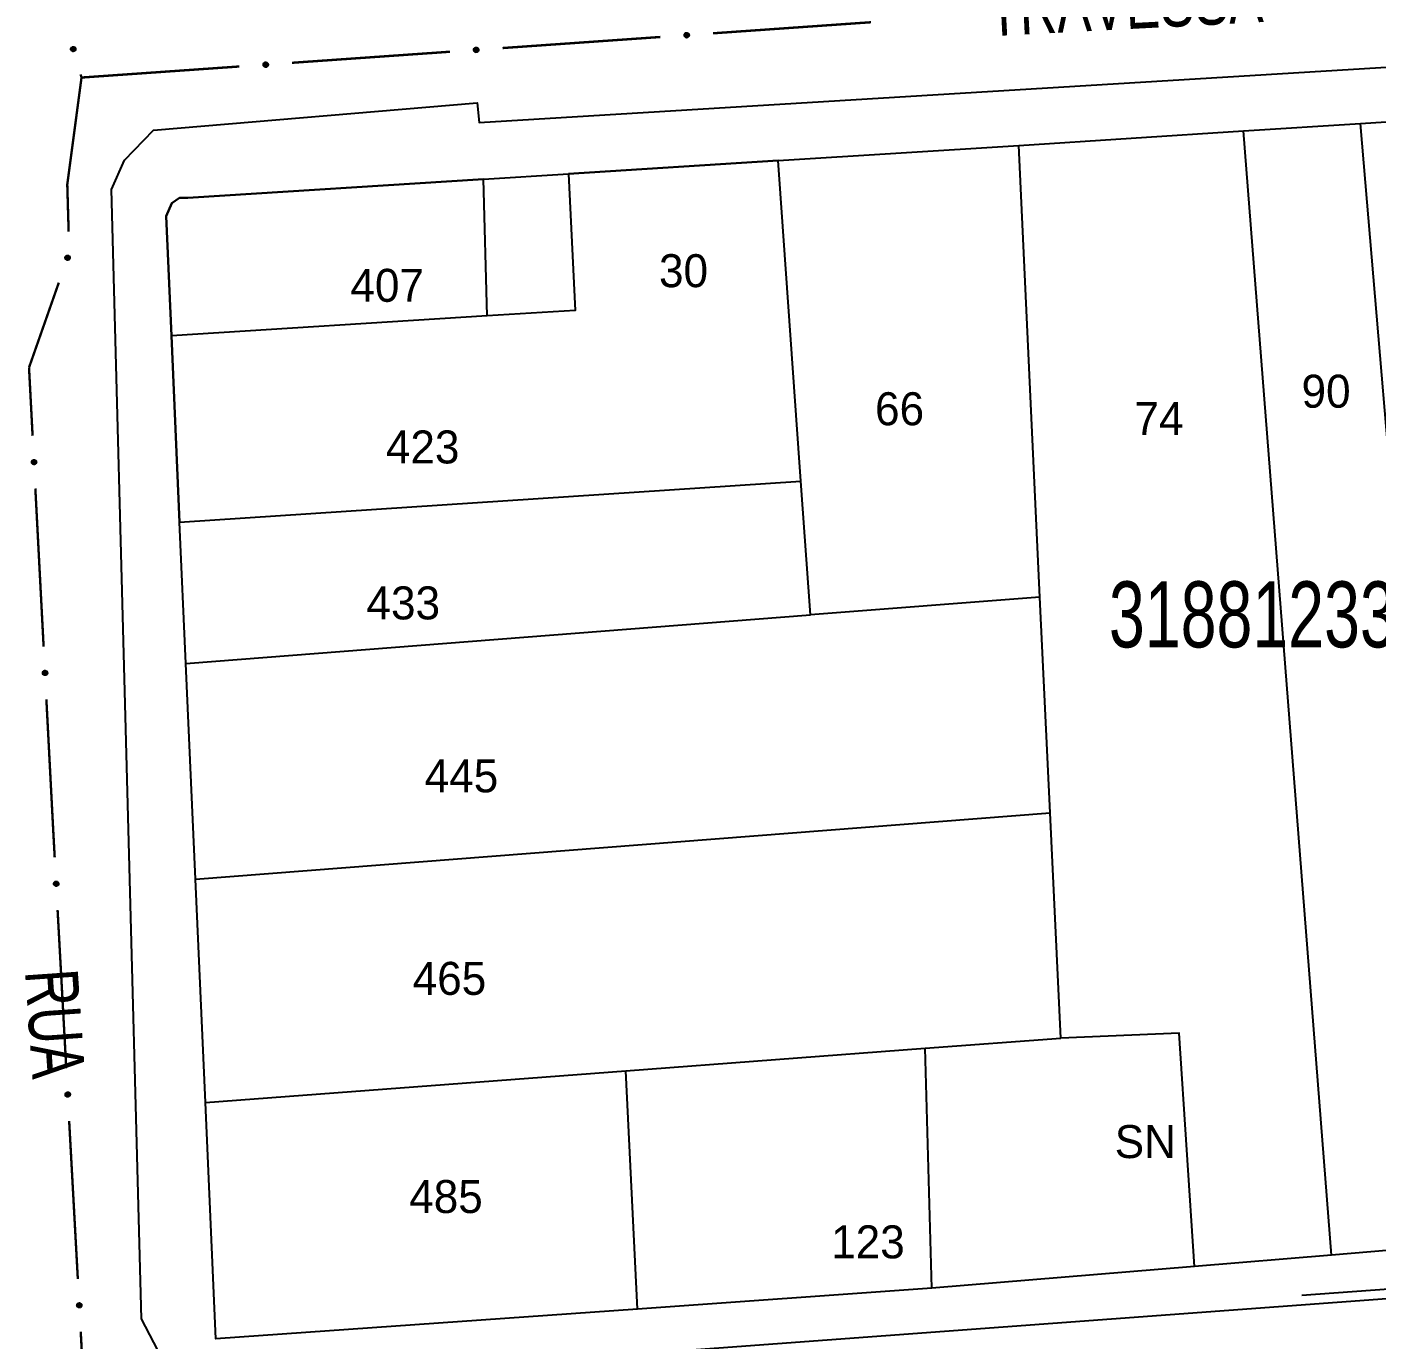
# Model space of a CAD drawing. Extents: x 201053 to 202535, y 4855063 to 4857394.
# Drawn here: x 201201.8 to 201304.1, y 4856347.3 to 4856446.8 of the extents above; entities that cross this region are included whole.
import ezdxf
from ezdxf.enums import TextEntityAlignment as Align

# ---------------------------------------------------------------- set-up
doc = ezdxf.new("R2010")
doc.units = 0
doc.header["$LTSCALE"] = 1.5
doc.header["$MEASUREMENT"] = 0
doc.linetypes.add('TRACO_05', pattern=[11, 7, -1, 0.5, -1, 0.5, -1])
for name, color, linetype in [('CD_MALHA_LOTES', 7, 'CONTINUOUS'), ('CD_TXT_QUADRA', 2, 'CONTINUOUS'), ('HD-VALAS-DRENOS', 170, 'CONTINUOUS'), ('RU-QUADRA', 210, 'CONTINUOUS'), ('SV-EIXO-RUA-PAV', 20, 'CONTINUOUS'), ('SV-RUA-PAVIM', 7, 'CONTINUOUS'), ('SV-TXT-RUA-PAV', 7, 'CONTINUOUS'), ('Th_NmrPort', 7, 'CONTINUOUS')]:
    doc.layers.add(name, color=color, linetype=linetype)
doc.styles.add('ARIAL', font='ARIAL.SHX')

msp = doc.modelspace()

# ---------------------------------------------------------------- linework, layer by layer
at = {"layer": 'CD_MALHA_LOTES', "linetype": 'Continuous', "flags": 128}
for points in [[(201294, 4856438.87), (201302.89, 4856439.44)], [(201302.89, 4856439.44), (201308.73, 4856439.81)], [(201309.34, 4856354.39), (201306.35, 4856398.62), (201302.89, 4856439.44)], [(201276.98, 4856437.78), (201294, 4856438.87)], [(201300.68, 4856353.67), (201294, 4856438.87)], [(201258.74, 4856436.63), (201276.98, 4856437.78)], [(201278.58, 4856403.54), (201276.98, 4856437.78)], [(201258.74, 4856436.63), (201242.83, 4856435.62)], [(201260.46, 4856412.32), (201258.74, 4856436.63)], [(201236.39, 4856435.22), (201242.83, 4856435.62)], [(201242.83, 4856435.62), (201243.33, 4856425.27), (201236.67, 4856424.86)], [(201236.39, 4856435.22), (201213.96, 4856433.8)], [(201236.67, 4856424.86), (201236.39, 4856435.22)], [(201213.96, 4856433.8), (201213.33, 4856433.8), (201212.76, 4856433.4), (201212.32, 4856432.41), (201212.72, 4856423.35)], [(201236.67, 4856424.86), (201212.72, 4856423.35)], [(201212.72, 4856423.35), (201213.35, 4856409.22)], [(201213.35, 4856409.22), (201260.46, 4856412.32)], [(201261.18, 4856402.19), (201260.46, 4856412.32)], [(201213.82, 4856398.51), (201213.35, 4856409.22)], [(201278.58, 4856403.54), (201261.18, 4856402.19)], [(201279.35, 4856387.19), (201278.58, 4856403.54)], [(201213.82, 4856398.51), (201261.18, 4856402.19)], [(201214.55, 4856382.15), (201213.82, 4856398.51)], [(201214.55, 4856382.15), (201279.35, 4856387.19)], [(201280.15, 4856370.12), (201279.35, 4856387.19)], [(201215.3, 4856365.23), (201214.55, 4856382.15)], [(201269.88, 4856369.34), (201280.15, 4856370.12)], [(201290.3, 4856352.81), (201289.13, 4856370.5), (201280.15, 4856370.12)], [(201247.17, 4856367.63), (201269.88, 4856369.34)], [(201270.37, 4856351.15), (201269.88, 4856369.34)], [(201215.3, 4856365.23), (201247.17, 4856367.63)], [(201248.06, 4856349.57), (201247.17, 4856367.63)], [(201248.06, 4856349.57), (201216.1, 4856347.31), (201215.3, 4856365.23)], [(201300.68, 4856353.67), (201290.3, 4856352.81)], [(201309.34, 4856354.39), (201300.68, 4856353.67)], [(201290.3, 4856352.81), (201270.37, 4856351.15)], [(201270.37, 4856351.15), (201248.06, 4856349.57)]]:
    msp.add_lwpolyline(points, dxfattribs=at)
at = {"layer": 'HD-VALAS-DRENOS', "linetype": 'TRACO_05'}
msp.add_polyline3d([(201298.43, 4856350.62, 9.35), (201358.34, 4856355.09, 10.26)], dxfattribs=at)
at = {"layer": 'RU-QUADRA', "linetype": 'Continuous', "flags": 128}
msp.add_lwpolyline([(201309.34, 4856354.39), (201300.68, 4856353.67), (201290.3, 4856352.81), (201270.37, 4856351.15), (201248.06, 4856349.57), (201216.1, 4856347.31), (201215.3, 4856365.23), (201214.55, 4856382.15), (201213.82, 4856398.51), (201213.35, 4856409.22), (201212.72, 4856423.35), (201212.32, 4856432.41), (201212.76, 4856433.4), (201213.33, 4856433.8), (201213.96, 4856433.8), (201236.39, 4856435.22), (201242.83, 4856435.62), (201258.74, 4856436.63), (201276.98, 4856437.78), (201294, 4856438.87), (201302.89, 4856439.44), (201308.73, 4856439.81)], dxfattribs=at)
at = {"layer": 'SV-EIXO-RUA-PAV', "const_width": 0.18}
for points in [[(201253.792736, 4856446.273152), (201265.76342, 4856447.11144)], [(201237.831824, 4856445.155435), (201249.802508, 4856445.993722)], [(201221.870912, 4856444.037717), (201233.841596, 4856444.876005)], [(201205.91, 4856442.92), (201217.880684, 4856443.758288)], [(201205.91, 4856442.92), (201204.885122, 4856435.233416)], [(201205.840804, 4856443.155434), (201205.91, 4856442.92)], [(201204.885122, 4856435.233416), (201204.83, 4856434.82)], [(201204.83, 4856434.82), (201204.93351, 4856431.23857)], [(201204.188247, 4856427.374152), (201202.201211, 4856421.71273)], [(201202.201211, 4856421.71273), (201201.93, 4856420.94)], [(201201.93, 4856420.94), (201202.200526, 4856415.76601)], [(201202.409383, 4856411.771467), (201203.035956, 4856399.787836)], [(201203.244814, 4856395.793293), (201203.714743, 4856386.805569)], [(201203.714743, 4856386.805569), (201203.76, 4856385.94)], [(201203.76, 4856385.94), (201203.876884, 4856383.809956)], [(201204.096049, 4856379.815965), (201204.753546, 4856367.833991)], [(201204.972711, 4856363.84), (201205.630208, 4856351.858026)], [(201205.849373, 4856347.864035), (201206.12333, 4856342.871545)]]:
    msp.add_lwpolyline(points, dxfattribs=at)
at = {"layer": 'SV-EIXO-RUA-PAV'}
for points in [[(201251.646602, 4856446.233212), (201251.678159, 4856446.270577), (201251.712921, 4856446.296238), (201251.748075, 4856446.309296), (201251.782148, 4856446.312735), (201251.817403, 4856446.312327), (201251.852856, 4856446.304073), (201251.890176, 4856446.286196), (201251.927881, 4856446.254804), (201251.951828, 4856446.217465), (201251.966473, 4856446.183686), (201251.972105, 4856446.148363), (201251.971134, 4856446.114122), (201251.961343, 4856446.077578), (201251.942858, 4856446.039935), (201251.910374, 4856446.002785), (201251.876121, 4856445.977861), (201251.841787, 4856445.966124), (201251.80624, 4856445.960688), (201251.770253, 4856445.961536), (201251.735498, 4856445.969838), (201251.69763, 4856445.988519), (201251.661388, 4856446.021066), (201251.63614, 4856446.054945), (201251.623924, 4856446.089105), (201251.619359, 4856446.124222), (201251.619339, 4856446.159587), (201251.626152, 4856446.195571), (201251.646602, 4856446.233212)], [(201205.341943, 4856445.243165), (201205.385202, 4856445.220347), (201205.417716, 4856445.19189), (201205.438002, 4856445.160351), (201205.448662, 4856445.127806), (201205.455817, 4856445.093283), (201205.455352, 4856445.056885), (201205.445887, 4856445.016601), (201205.423302, 4856444.973045), (201205.391962, 4856444.941654), (201205.362106, 4856444.920111), (201205.32881, 4856444.907042), (201205.295156, 4856444.900653), (201205.257363, 4856444.902386), (201205.216633, 4856444.912377), (201205.173386, 4856444.936146), (201205.141702, 4856444.964263), (201205.12288, 4856444.995285), (201205.109953, 4856445.028841), (201205.103071, 4856445.064174), (201205.103734, 4856445.099901), (201205.113866, 4856445.140891), (201205.137893, 4856445.183266), (201205.165575, 4856445.215187), (201205.196324, 4856445.234439), (201205.229647, 4856445.246422), (201205.264186, 4856445.254019), (201205.300794, 4856445.255075), (201205.341943, 4856445.243165)], [(201235.68569, 4856445.115494), (201235.717247, 4856445.15286), (201235.752009, 4856445.178521), (201235.787163, 4856445.191579), (201235.821236, 4856445.195017), (201235.856491, 4856445.194609), (201235.891944, 4856445.186356), (201235.929264, 4856445.168479), (201235.966969, 4856445.137086), (201235.990916, 4856445.099748), (201236.005562, 4856445.065969), (201236.011193, 4856445.030646), (201236.010222, 4856444.996404), (201236.000431, 4856444.959861), (201235.981946, 4856444.922218), (201235.949462, 4856444.885068), (201235.915209, 4856444.860144), (201235.880875, 4856444.848407), (201235.845328, 4856444.84297), (201235.809341, 4856444.843819), (201235.774586, 4856444.852121), (201235.736719, 4856444.870801), (201235.700476, 4856444.903349), (201235.675228, 4856444.937228), (201235.663012, 4856444.971388), (201235.658447, 4856445.006505), (201235.658427, 4856445.04187), (201235.66524, 4856445.077854), (201235.68569, 4856445.115494)], [(201219.724778, 4856443.997777), (201219.756335, 4856444.035143), (201219.791098, 4856444.060804), (201219.826251, 4856444.073862), (201219.860324, 4856444.0773), (201219.895579, 4856444.076892), (201219.931032, 4856444.068639), (201219.968352, 4856444.050762), (201220.006057, 4856444.019369), (201220.030004, 4856443.982031), (201220.04465, 4856443.948251), (201220.050281, 4856443.912929), (201220.049311, 4856443.878687), (201220.039519, 4856443.842144), (201220.021034, 4856443.804501), (201219.98855, 4856443.767351), (201219.954297, 4856443.742427), (201219.919963, 4856443.73069), (201219.884416, 4856443.725253), (201219.848429, 4856443.726101), (201219.813674, 4856443.734404), (201219.775807, 4856443.753084), (201219.739564, 4856443.785632), (201219.714316, 4856443.819511), (201219.7021, 4856443.853671), (201219.697536, 4856443.888788), (201219.697515, 4856443.924153), (201219.704328, 4856443.960136), (201219.724778, 4856443.997777)], [(201205.002043, 4856429.360409), (201205.023845, 4856429.316628), (201205.033629, 4856429.274543), (201205.031687, 4856429.237093), (201205.021342, 4856429.204447), (201205.006997, 4856429.17224), (201204.985369, 4856429.14296), (201204.954167, 4856429.11578), (201204.910403, 4856429.093602), (201204.866632, 4856429.086412), (201204.829814, 4856429.086352), (201204.795152, 4856429.095179), (201204.764098, 4856429.109639), (201204.734427, 4856429.13311), (201204.70719, 4856429.164999), (201204.685955, 4856429.209546), (201204.676645, 4856429.250871), (201204.679475, 4856429.287045), (201204.68857, 4856429.321836), (201204.703609, 4856429.354541), (201204.725005, 4856429.38316), (201204.757162, 4856429.410525), (201204.801407, 4856429.430902), (201204.842518, 4856429.440658), (201204.878722, 4856429.438337), (201204.912773, 4856429.428612), (201204.94525, 4856429.414616), (201204.975588, 4856429.394101), (201205.002043, 4856429.360409)], [(201202.407383, 4856413.917971), (201202.444185, 4856413.885759), (201202.469227, 4856413.850548), (201202.481662, 4856413.815169), (201202.484498, 4856413.781041), (201202.483466, 4856413.745799), (201202.474587, 4856413.710497), (201202.456054, 4856413.673499), (201202.424, 4856413.636355), (201202.386244, 4856413.613071), (201202.352211, 4856413.599025), (201202.316794, 4856413.594019), (201202.282575, 4856413.595595), (201202.246211, 4856413.60603), (201202.2089, 4856413.625178), (201202.17233, 4856413.658314), (201202.148016, 4856413.693001), (201202.136887, 4856413.727537), (201202.13208, 4856413.763175), (201202.133564, 4856413.799142), (201202.142479, 4856413.833744), (201202.161826, 4856413.871276), (201202.195009, 4856413.906937), (201202.229329, 4856413.931583), (201202.2637, 4856413.943193), (201202.298892, 4856413.947136), (201202.334252, 4856413.946531), (201202.370109, 4856413.939084), (201202.407383, 4856413.917971)], [(201203.242813, 4856397.939797), (201203.279615, 4856397.907584), (201203.304658, 4856397.872374), (201203.317092, 4856397.836995), (201203.319928, 4856397.802866), (201203.318897, 4856397.767624), (201203.310018, 4856397.732323), (201203.291484, 4856397.695324), (201203.25943, 4856397.65818), (201203.221674, 4856397.634897), (201203.187641, 4856397.620851), (201203.152224, 4856397.615845), (201203.118005, 4856397.61742), (201203.081641, 4856397.627856), (201203.04433, 4856397.647004), (201203.00776, 4856397.680139), (201202.983446, 4856397.714827), (201202.972317, 4856397.749363), (201202.96751, 4856397.785001), (201202.968994, 4856397.820967), (201202.977909, 4856397.85557), (201202.997256, 4856397.893101), (201203.030439, 4856397.928763), (201203.064759, 4856397.953408), (201203.09913, 4856397.965019), (201203.134322, 4856397.968962), (201203.169682, 4856397.968357), (201203.20554, 4856397.960909), (201203.242813, 4856397.939797)], [(201204.088509, 4856381.962457), (201204.125394, 4856381.93034), (201204.150528, 4856381.895194), (201204.163053, 4856381.859847), (201204.165977, 4856381.825726), (201204.165037, 4856381.790482), (201204.156249, 4856381.755157), (201204.137811, 4856381.718111), (201204.105853, 4856381.680884), (201204.068157, 4856381.657504), (201204.034161, 4856381.64337), (201203.998757, 4856381.638272), (201203.964534, 4856381.639759), (201203.928143, 4856381.650101), (201203.890783, 4856381.669152), (201203.854127, 4856381.702194), (201203.829723, 4856381.736819), (201203.818506, 4856381.771326), (201203.813607, 4856381.806951), (201203.814998, 4856381.842921), (201203.823824, 4856381.877547), (201203.843074, 4856381.915128), (201203.876165, 4856381.950875), (201203.910421, 4856381.975609), (201203.944762, 4856381.987308), (201203.979943, 4856381.991342), (201204.015305, 4856381.990828), (201204.051182, 4856381.983473), (201204.088509, 4856381.962457)], [(201204.965171, 4856365.986492), (201205.002056, 4856365.954374), (201205.02719, 4856365.919229), (201205.039715, 4856365.883882), (201205.042639, 4856365.849761), (201205.041699, 4856365.814516), (201205.032911, 4856365.779192), (201205.014473, 4856365.742146), (201204.982515, 4856365.704919), (201204.944819, 4856365.681538), (201204.910823, 4856365.667404), (201204.875419, 4856365.662307), (201204.841196, 4856365.663794), (201204.804805, 4856365.674136), (201204.767445, 4856365.693187), (201204.730789, 4856365.726229), (201204.706386, 4856365.760853), (201204.695168, 4856365.795361), (201204.690269, 4856365.830986), (201204.69166, 4856365.866956), (201204.700486, 4856365.901582), (201204.719736, 4856365.939163), (201204.752827, 4856365.97491), (201204.787083, 4856365.999644), (201204.821424, 4856366.011343), (201204.856605, 4856366.015377), (201204.891967, 4856366.014863), (201204.927844, 4856366.007508), (201204.965171, 4856365.986492)], [(201205.841833, 4856350.010526), (201205.878719, 4856349.978409), (201205.903852, 4856349.943263), (201205.916377, 4856349.907917), (201205.919301, 4856349.873796), (201205.918361, 4856349.838551), (201205.909573, 4856349.803227), (201205.891135, 4856349.766181), (201205.859177, 4856349.728954), (201205.821482, 4856349.705573), (201205.787485, 4856349.691439), (201205.752081, 4856349.686342), (201205.717858, 4856349.687829), (201205.681467, 4856349.698171), (201205.644107, 4856349.717222), (201205.607451, 4856349.750263), (201205.583048, 4856349.784888), (201205.57183, 4856349.819395), (201205.566931, 4856349.855021), (201205.568322, 4856349.890991), (201205.577148, 4856349.925616), (201205.596398, 4856349.963198), (201205.629489, 4856349.998944), (201205.663745, 4856350.023678), (201205.698086, 4856350.035378), (201205.733268, 4856350.039411), (201205.768629, 4856350.038898), (201205.804506, 4856350.031543), (201205.841833, 4856350.010526)]]:
    msp.add_lwpolyline(points, close=True, dxfattribs=at)
for points in [[(201251.619339, 4856446.159587), (201251.951828, 4856446.217465)], [(201251.619359, 4856446.124222), (201251.966473, 4856446.183686)], [(201251.623051, 4856446.143262), (201251.954064, 4856446.202007)], [(201251.623924, 4856446.089105), (201251.972105, 4856446.148363)], [(201251.624263, 4856446.106415), (201251.967717, 4856446.163295)], [(201251.626152, 4856446.195571), (201251.927881, 4856446.254804)], [(201251.627474, 4856446.177769), (201251.935251, 4856446.236254)], [(201251.633548, 4856446.0715), (201251.968644, 4856446.130531)], [(201251.63614, 4856446.054945), (201251.971134, 4856446.114122)], [(201251.637341, 4856446.212656), (201251.905644, 4856446.268377)], [(201251.646602, 4856446.233212), (201251.890176, 4856446.286196)], [(201251.650999, 4856446.037158), (201251.961594, 4856446.094473)], [(201251.661388, 4856446.021066), (201251.961343, 4856446.077578)], [(201251.664618, 4856446.252867), (201251.864168, 4856446.294198)], [(201251.678159, 4856446.270577), (201251.852856, 4856446.304073)], [(201251.683233, 4856446.006587), (201251.949099, 4856446.058034)], [(201251.69763, 4856445.988519), (201251.942858, 4856446.039935)], [(201251.697912, 4856446.285291), (201251.826367, 4856446.306597)], [(201251.712921, 4856446.296238), (201251.817403, 4856446.312327)], [(201251.721891, 4856445.981937), (201251.918909, 4856446.020355)], [(201251.735498, 4856445.969838), (201251.910374, 4856446.002785)], [(201251.75716, 4856445.966624), (201251.886881, 4856445.989387)], [(201251.770253, 4856445.961536), (201251.876121, 4856445.977861)], [(201205.103071, 4856445.064174), (201205.141702, 4856444.964263)], [(201205.103734, 4856445.099901), (201205.173386, 4856444.936146)], [(201205.105236, 4856445.078053), (201205.155265, 4856444.956222)], [(201205.112636, 4856445.115784), (201205.192376, 4856444.931574)], [(201205.113866, 4856445.140891), (201205.216633, 4856444.912377)], [(201205.12843, 4856445.158826), (201205.235649, 4856444.910158)], [(201205.137893, 4856445.183266), (201205.257363, 4856444.902386)], [(201205.151385, 4856445.196862), (201205.273919, 4856444.905761)], [(201205.165575, 4856445.215187), (201205.295156, 4856444.900653)], [(201205.18119, 4856445.221266), (201205.31065, 4856444.906601)], [(201205.196324, 4856445.234439), (201205.32881, 4856444.907042)], [(201205.213304, 4856445.237816), (201205.342455, 4856444.914526)], [(201205.229647, 4856445.246422), (201205.362106, 4856444.920111)], [(201205.249036, 4856445.246896), (201205.377342, 4856444.936158)], [(201205.264186, 4856445.254019), (201205.391962, 4856444.941654)], [(201205.283689, 4856445.249969), (201205.406763, 4856444.961872)], [(201205.300794, 4856445.255075), (201205.423302, 4856444.973045)], [(201205.31988, 4856445.247806), (201205.431796, 4856444.997674)], [(201205.341943, 4856445.243165), (201205.445887, 4856445.016601)], [(201205.365001, 4856445.229778), (201205.44813, 4856445.043719)], [(201205.385202, 4856445.220347), (201205.455352, 4856445.056885)], [(201205.403807, 4856445.204205), (201205.452142, 4856445.083299)], [(201205.417716, 4856445.19189), (201205.455817, 4856445.093283)], [(201235.658427, 4856445.04187), (201235.990916, 4856445.099748)], [(201235.658447, 4856445.006505), (201236.005562, 4856445.065969)], [(201235.662139, 4856445.025545), (201235.993152, 4856445.08429)], [(201235.663012, 4856444.971388), (201236.011193, 4856445.030646)], [(201235.663351, 4856444.988697), (201236.006806, 4856445.045578)], [(201235.66524, 4856445.077854), (201235.966969, 4856445.137086)], [(201235.666562, 4856445.060051), (201235.974339, 4856445.118537)], [(201235.672636, 4856444.953783), (201236.007732, 4856445.012814)], [(201235.675228, 4856444.937228), (201236.010222, 4856444.996404)], [(201235.676429, 4856445.094939), (201235.944732, 4856445.15066)], [(201235.68569, 4856445.115494), (201235.929264, 4856445.168479)], [(201235.690087, 4856444.919441), (201236.000682, 4856444.976756)], [(201235.700476, 4856444.903349), (201236.000431, 4856444.959861)], [(201235.703707, 4856445.135149), (201235.903256, 4856445.176481)], [(201235.717247, 4856445.15286), (201235.891944, 4856445.186356)], [(201235.722321, 4856444.888869), (201235.988187, 4856444.940316)], [(201235.736719, 4856444.870801), (201235.981946, 4856444.922218)], [(201235.737, 4856445.167574), (201235.865455, 4856445.18888)], [(201235.752009, 4856445.178521), (201235.856491, 4856445.194609)], [(201235.76098, 4856444.864219), (201235.957997, 4856444.902638)], [(201235.774586, 4856444.852121), (201235.949462, 4856444.885068)], [(201235.796248, 4856444.848907), (201235.925969, 4856444.87167)], [(201235.809341, 4856444.843819), (201235.915209, 4856444.860144)], [(201219.697515, 4856443.924153), (201220.030004, 4856443.982031)], [(201219.697536, 4856443.888788), (201220.04465, 4856443.948251)], [(201219.701227, 4856443.907828), (201220.03224, 4856443.966572)], [(201219.7021, 4856443.853671), (201220.050281, 4856443.912929)], [(201219.702439, 4856443.87098), (201220.045894, 4856443.927861)], [(201219.704328, 4856443.960136), (201220.006057, 4856444.019369)], [(201219.70565, 4856443.942334), (201220.013427, 4856444.000819)], [(201219.711724, 4856443.836066), (201220.04682, 4856443.895097)], [(201219.714316, 4856443.819511), (201220.049311, 4856443.878687)], [(201219.715518, 4856443.977222), (201219.98382, 4856444.032943)], [(201219.724778, 4856443.997777), (201219.968352, 4856444.050762)], [(201219.729175, 4856443.801724), (201220.03977, 4856443.859039)], [(201219.739564, 4856443.785632), (201220.039519, 4856443.842144)], [(201219.742795, 4856444.017432), (201219.942344, 4856444.058763)], [(201219.756335, 4856444.035143), (201219.931032, 4856444.068639)], [(201219.761409, 4856443.771152), (201220.027276, 4856443.822599)], [(201219.775807, 4856443.753084), (201220.021034, 4856443.804501)], [(201219.776089, 4856444.049856), (201219.904544, 4856444.071163)], [(201219.791098, 4856444.060804), (201219.895579, 4856444.076892)], [(201219.800068, 4856443.746502), (201219.997085, 4856443.78492)], [(201219.813674, 4856443.734404), (201219.98855, 4856443.767351)], [(201219.835337, 4856443.73119), (201219.965057, 4856443.753952)], [(201219.848429, 4856443.726101), (201219.954297, 4856443.742427)], [(201204.703609, 4856429.354541), (201204.676645, 4856429.250871)], [(201204.713469, 4856429.364545), (201204.682963, 4856429.236424)], [(201204.725005, 4856429.38316), (201204.685955, 4856429.209546)], [(201204.741505, 4856429.390859), (201204.698704, 4856429.194746)], [(201204.757162, 4856429.410525), (201204.70719, 4856429.164999)], [(201204.779456, 4856429.416584), (201204.721334, 4856429.152097)], [(201204.801407, 4856429.430902), (201204.734427, 4856429.13311)], [(201204.820298, 4856429.434064), (201204.749839, 4856429.126185)], [(201204.842518, 4856429.440658), (201204.764098, 4856429.109639)], [(201204.858745, 4856429.436478), (201204.780151, 4856429.105423)], [(201204.878722, 4856429.438337), (201204.795152, 4856429.095179)], [(201204.89448, 4856429.431166), (201204.8106, 4856429.09329)], [(201204.912773, 4856429.428612), (201204.829814, 4856429.086352)], [(201204.928791, 4856429.417677), (201204.851553, 4856429.090485)], [(201204.94525, 4856429.414616), (201204.866632, 4856429.086412)], [(201204.95872, 4856429.399942), (201204.890451, 4856429.094186)], [(201204.975588, 4856429.394101), (201204.910403, 4856429.093602)], [(201204.986841, 4856429.377057), (201204.931677, 4856429.108639)], [(201205.002043, 4856429.360409), (201204.954167, 4856429.11578)], [(201205.01295, 4856429.336079), (201204.97182, 4856429.136488)], [(201205.023845, 4856429.316628), (201204.985369, 4856429.14296)], [(201205.029526, 4856429.292662), (201204.998184, 4856429.16628)], [(201205.033629, 4856429.274543), (201205.006997, 4856429.17224)], [(201202.133564, 4856413.799142), (201202.148016, 4856413.693001)], [(201202.138883, 4856413.812142), (201202.159349, 4856413.682039)], [(201202.142479, 4856413.833744), (201202.17233, 4856413.658314)], [(201202.154816, 4856413.847135), (201202.189746, 4856413.649469)], [(201202.161826, 4856413.871276), (201202.2089, 4856413.625178)], [(201202.180146, 4856413.885352), (201202.226885, 4856413.618617)], [(201202.195009, 4856413.906937), (201202.246211, 4856413.60603)], [(201202.211282, 4856413.91704), (201202.263098, 4856413.605481)], [(201202.229329, 4856413.931583), (201202.282575, 4856413.595595)], [(201202.245928, 4856413.933882), (201202.299026, 4856413.597794)], [(201202.2637, 4856413.943193), (201202.316794, 4856413.594019)], [(201202.281001, 4856413.942548), (201202.331801, 4856413.598142)], [(201202.298892, 4856413.947136), (201202.352211, 4856413.599025)], [(201202.317864, 4856413.943109), (201202.370748, 4856413.611109)], [(201202.334252, 4856413.946531), (201202.386244, 4856413.613071)], [(201202.352286, 4856413.938077), (201202.405323, 4856413.629314)], [(201202.370109, 4856413.939084), (201202.424, 4856413.636355)], [(201202.386994, 4856413.927594), (201202.437964, 4856413.658348)], [(201202.407383, 4856413.917971), (201202.456054, 4856413.673499)], [(201202.426716, 4856413.89961), (201202.464514, 4856413.699361)], [(201202.444185, 4856413.885759), (201202.474587, 4856413.710497)], [(201202.458547, 4856413.865748), (201202.47758, 4856413.736937)], [(201202.469227, 4856413.850548), (201202.483466, 4856413.745799)], [(201202.968994, 4856397.820967), (201202.983446, 4856397.714827)], [(201202.974313, 4856397.833968), (201202.994779, 4856397.703865)], [(201202.977909, 4856397.85557), (201203.00776, 4856397.680139)], [(201202.990246, 4856397.868961), (201203.025176, 4856397.671294)], [(201202.997256, 4856397.893101), (201203.04433, 4856397.647004)], [(201203.015576, 4856397.907177), (201203.062316, 4856397.640443)], [(201203.030439, 4856397.928763), (201203.081641, 4856397.627856)], [(201203.046712, 4856397.938866), (201203.098529, 4856397.627306)], [(201203.064759, 4856397.953408), (201203.118005, 4856397.61742)], [(201203.081358, 4856397.955708), (201203.134456, 4856397.61962)], [(201203.09913, 4856397.965019), (201203.152224, 4856397.615845)], [(201203.116431, 4856397.964373), (201203.167232, 4856397.619967)], [(201203.134322, 4856397.968962), (201203.187641, 4856397.620851)], [(201203.153294, 4856397.964934), (201203.206179, 4856397.632935)], [(201203.169682, 4856397.968357), (201203.221674, 4856397.634897)], [(201203.187717, 4856397.959902), (201203.240753, 4856397.651139)], [(201203.20554, 4856397.960909), (201203.25943, 4856397.65818)], [(201203.222424, 4856397.949419), (201203.273395, 4856397.680174)], [(201203.242813, 4856397.939797), (201203.291484, 4856397.695324)], [(201203.262146, 4856397.921436), (201203.299944, 4856397.721187)], [(201203.279615, 4856397.907584), (201203.310018, 4856397.732323)], [(201203.293977, 4856397.887574), (201203.31301, 4856397.758763)], [(201203.304658, 4856397.872374), (201203.318897, 4856397.767624)], [(201203.814998, 4856381.842921), (201203.829723, 4856381.736819)], [(201203.820283, 4856381.855935), (201203.841085, 4856381.725886)], [(201203.823824, 4856381.877547), (201203.854127, 4856381.702194)], [(201203.836126, 4856381.890969), (201203.871566, 4856381.693394)], [(201203.843074, 4856381.915128), (201203.890783, 4856381.669152)], [(201203.861357, 4856381.929251), (201203.908785, 4856381.662638)], [(201203.876165, 4856381.950875), (201203.928143, 4856381.650101)], [(201203.892412, 4856381.96102), (201203.945032, 4856381.649595)], [(201203.910421, 4856381.975609), (201203.964534, 4856381.639759)], [(201203.927013, 4856381.977951), (201203.980979, 4856381.642002)], [(201203.944762, 4856381.987308), (201203.998757, 4856381.638272)], [(201203.962064, 4856381.986707), (201204.013753, 4856381.642433)], [(201203.979943, 4856381.991342), (201204.034161, 4856381.64337)], [(201203.998925, 4856381.987363), (201204.052667, 4856381.655501)], [(201204.015305, 4856381.990828), (201204.068157, 4856381.657504)], [(201204.033361, 4856381.98242), (201204.087194, 4856381.673795)], [(201204.051182, 4856381.983473), (201204.105853, 4856381.680884)], [(201204.068096, 4856381.972027), (201204.119761, 4856381.702914)], [(201204.088509, 4856381.962457), (201204.137811, 4856381.718111)], [(201204.10789, 4856381.944146), (201204.146204, 4856381.743995)], [(201204.125394, 4856381.93034), (201204.156249, 4856381.755157)], [(201204.139808, 4856381.910366), (201204.159173, 4856381.781604)], [(201204.150528, 4856381.895194), (201204.165037, 4856381.790482)], [(201204.69166, 4856365.866956), (201204.706386, 4856365.760853)], [(201204.696945, 4856365.87997), (201204.717747, 4856365.74992)], [(201204.700486, 4856365.901582), (201204.730789, 4856365.726229)], [(201204.712788, 4856365.915004), (201204.748228, 4856365.717429)], [(201204.719736, 4856365.939163), (201204.767445, 4856365.693187)], [(201204.738019, 4856365.953286), (201204.785447, 4856365.686673)], [(201204.752827, 4856365.97491), (201204.804805, 4856365.674136)], [(201204.769074, 4856365.985055), (201204.821694, 4856365.67363)], [(201204.787083, 4856365.999644), (201204.841196, 4856365.663794)], [(201204.803676, 4856366.001986), (201204.857641, 4856365.666036)], [(201204.821424, 4856366.011343), (201204.875419, 4856365.662307)], [(201204.838726, 4856366.010742), (201204.890415, 4856365.666468)], [(201204.856605, 4856366.015377), (201204.910823, 4856365.667404)], [(201204.875588, 4856366.011398), (201204.929329, 4856365.679536)], [(201204.891967, 4856366.014863), (201204.944819, 4856365.681538)], [(201204.910023, 4856366.006455), (201204.963856, 4856365.69783)], [(201204.927844, 4856366.007508), (201204.982515, 4856365.704919)], [(201204.944758, 4856365.996062), (201204.996423, 4856365.726948)], [(201204.965171, 4856365.986492), (201205.014473, 4856365.742146)], [(201204.984552, 4856365.968181), (201205.022866, 4856365.76803)], [(201205.002056, 4856365.954374), (201205.032911, 4856365.779192)], [(201205.01647, 4856365.934401), (201205.035835, 4856365.805639)], [(201205.02719, 4856365.919229), (201205.041699, 4856365.814516)], [(201205.568322, 4856349.890991), (201205.583048, 4856349.784888)], [(201205.573607, 4856349.904005), (201205.594409, 4856349.773955)], [(201205.577148, 4856349.925616), (201205.607451, 4856349.750263)], [(201205.58945, 4856349.939039), (201205.624891, 4856349.741463)], [(201205.596398, 4856349.963198), (201205.644107, 4856349.717222)], [(201205.614681, 4856349.977321), (201205.662109, 4856349.710708)], [(201205.629489, 4856349.998944), (201205.681467, 4856349.698171)], [(201205.645736, 4856350.00909), (201205.698356, 4856349.697665)], [(201205.663745, 4856350.023678), (201205.717858, 4856349.687829)], [(201205.680338, 4856350.026021), (201205.734303, 4856349.690071)], [(201205.698086, 4856350.035378), (201205.752081, 4856349.686342)], [(201205.715388, 4856350.034777), (201205.767078, 4856349.690503)], [(201205.733268, 4856350.039411), (201205.787485, 4856349.691439)], [(201205.75225, 4856350.035433), (201205.805991, 4856349.703571)], [(201205.768629, 4856350.038898), (201205.821482, 4856349.705573)], [(201205.786685, 4856350.03049), (201205.840518, 4856349.721865)], [(201205.804506, 4856350.031543), (201205.859177, 4856349.728954)], [(201205.82142, 4856350.020097), (201205.873085, 4856349.750983)], [(201205.841833, 4856350.010526), (201205.891135, 4856349.766181)], [(201205.861214, 4856349.992216), (201205.899529, 4856349.792065)], [(201205.878719, 4856349.978409), (201205.909573, 4856349.803227)], [(201205.893132, 4856349.958436), (201205.912497, 4856349.829674)], [(201205.903852, 4856349.943263), (201205.918361, 4856349.838551)]]:
    msp.add_lwpolyline(points, dxfattribs=at)
at = {"layer": 'SV-RUA-PAVIM', "linetype": 'Continuous'}
msp.add_polyline3d([(201374, 4856355.46, 10.45), (201215.56, 4856343.77, 8.46), (201212.32, 4856345.26, 8.46), (201210.45, 4856348.83, 7.76), (201208.18, 4856434.44, 9.19), (201209.16, 4856436.67, 9.19), (201211.36, 4856438.92, 9.19), (201235.92, 4856441.01, 9.6), (201236.06, 4856439.5, 9.6), (201396.43, 4856449.32, 12.47), (201396.42, 4856450.56, 12.47), (201409.51, 4856451.16, 12.44), (201414.7, 4856448.23, 12.31), (201415.87, 4856432.58, 12), (201412.98, 4856416.29, 12), (201413.76, 4856403.62, 12), (201414.6, 4856392.09, 11.8), (201419.56, 4856377.5, 11.17), (201420.88, 4856362.84, 11.02), (201419.8, 4856359.98, 10.93), (201416.75, 4856358.58, 10.86)], close=True, dxfattribs=at)

# ---------------------------------------------------------------- texts
at = {"layer": 'CD_TXT_QUADRA', "style": 'ARIAL', "width": 0.7}
msp.add_text('318812336', height=5, dxfattribs=at).set_placement((201283.81, 4856399.73))
at = {"layer": 'SV-TXT-RUA-PAV', "style": 'ARIAL', "width": 0.7}
for s, rotation, p in [('TRAVESSA', 3, (201274.72, 4856446.04)), ('RUA', 274, (201201.62, 4856375.19))]:
    msp.add_text(s, height=4, rotation=rotation, dxfattribs=at).set_placement(p)
at = {"layer": 'Th_NmrPort', "color": 1}
for s, p in [('30', (201249.696522, 4856428.280485)), ('407', (201226.296522, 4856427.170485)), ('90', (201298.413061, 4856419.145854)), ('66', (201266.075971, 4856417.81484)), ('74', (201285.745971, 4856417.07484)), ('423', (201228.986522, 4856414.920485)), ('433', (201227.516522, 4856403.100485)), ('445', (201231.926522, 4856389.990485)), ('465', (201231.018559, 4856374.642248)), ('SN', (201284.248559, 4856362.272248)), ('485', (201230.75516, 4856358.105971)), ('123', (201262.748559, 4856354.672248))]:
    msp.add_text(s, height=2.5, dxfattribs=at).set_placement(p, align=Align.MIDDLE_LEFT)

doc.saveas('drawing.dxf')
